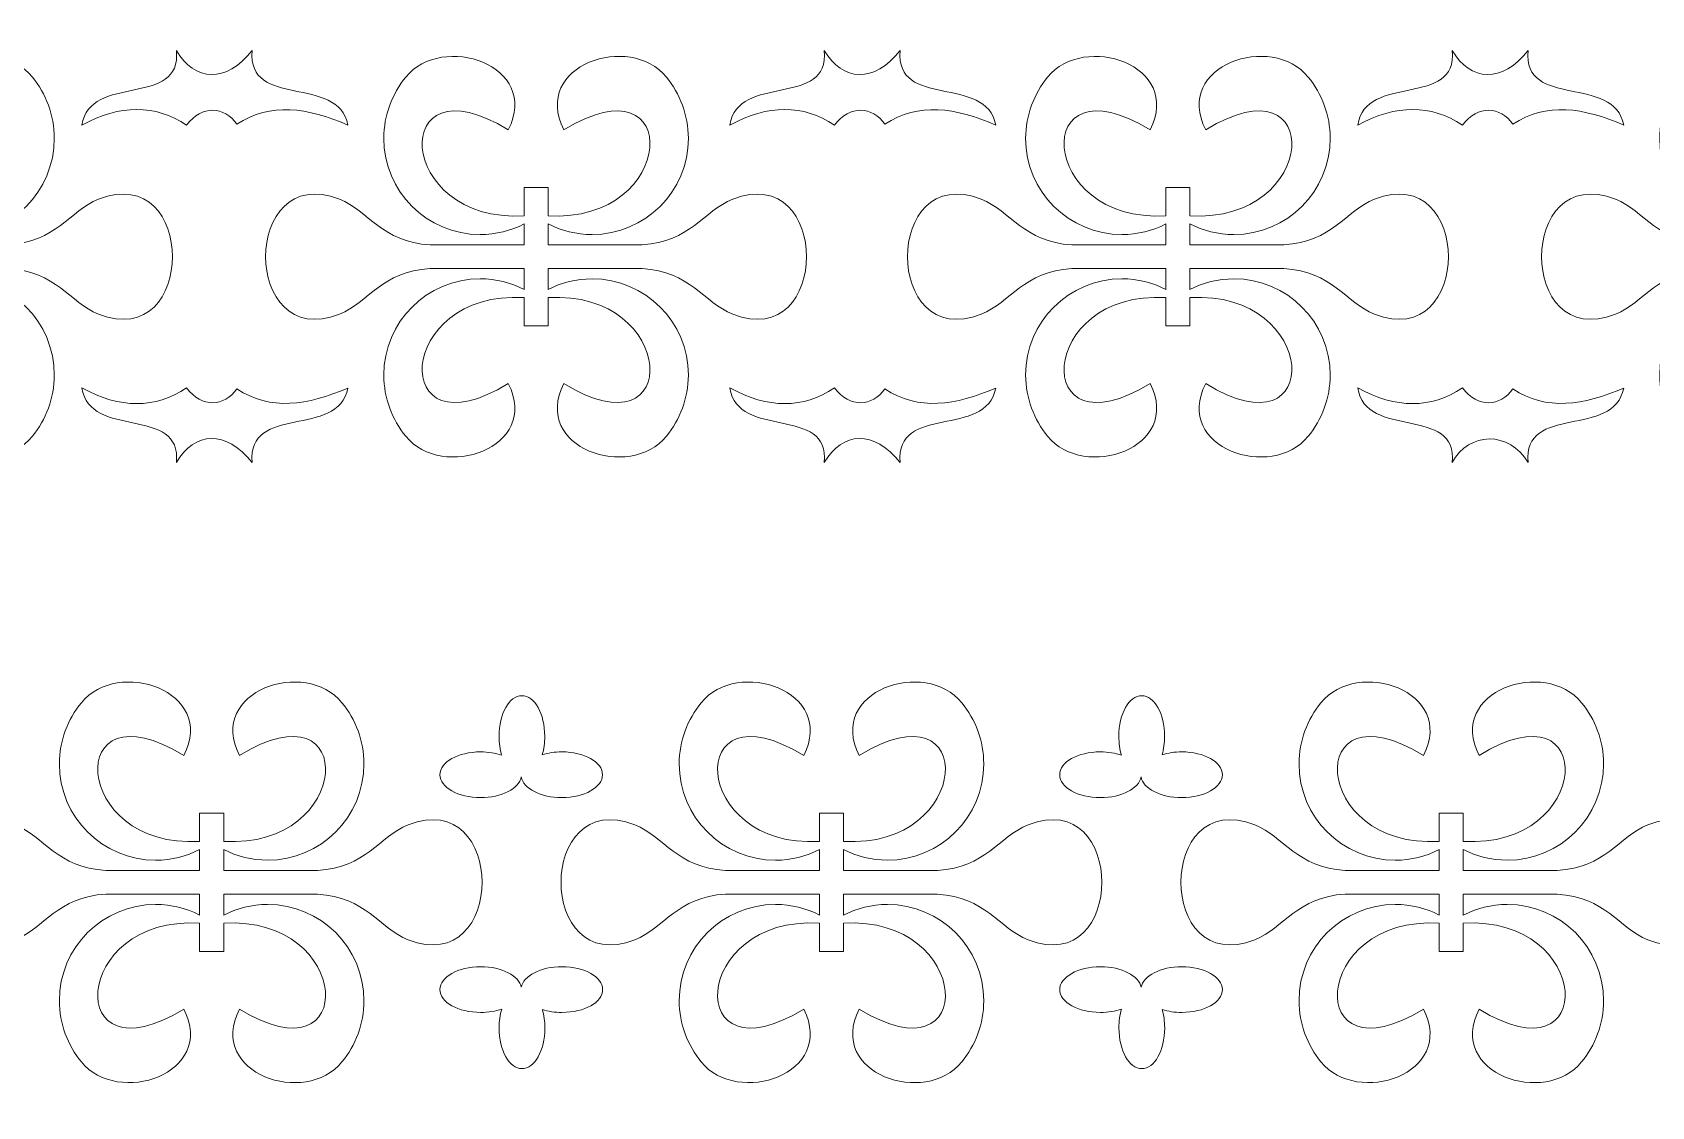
# Model space of a CAD drawing. Header units: centimetres. Extents: x -62 to 194, y -26 to 49.
# Drawn here: x 71.1 to 138.3, y -25.6 to 19 of the extents above; entities that cross this region are included whole.
import ezdxf

# ---------------------------------------------------------------- set-up
doc = ezdxf.new("R2010")
doc.units = ezdxf.units.CM
doc.header["$MEASUREMENT"] = 0
doc.layers.add('layer 1', color=7, linetype='Continuous')

msp = doc.modelspace()

# ---------------------------------------------------------------- linework, layer by layer
at = {"layer": 'layer 1', "color": 230, "lineweight": 9}
for points, knots in [([(57.48031, 12.08852), (58.70154, 11.59321), (59.23797, 10.31038), (61.24671, 10.19172), (61.24671, 10.19172), (61.24671, 10.19172), (65.15007, 10.19172), (65.15007, 10.19172), (65.15007, 10.19172), (65.15007, 10.19172), (65.15008, 11.06073), (65.15008, 11.06073), (65.15008, 11.06073), (64.60232, 10.77888), (63.98111, 10.61978), (63.32284, 10.61978), (63.32284, 10.61978), (61.11407, 10.61978), (59.32284, 12.41101), (59.32284, 14.61979), (59.32284, 14.61979), (59.32284, 15.58612), (59.67203, 16.46738), (60.23637, 17.16401), (60.23637, 17.16401), (61.73961, 19.01967), (65.85983, 17.67419), (64.49631, 14.96666), (64.49631, 14.96666), (59.4804, 18.06625), (59.7667, 11.06434), (65.15007, 11.40001), (65.15007, 11.40001), (65.15007, 11.40001), (65.15007, 12.56875), (65.15007, 12.56875), (65.15007, 12.56875), (65.15007, 12.56875), (66.15007, 12.5696), (66.15007, 12.5696), (66.15007, 12.5696), (66.15007, 12.5696), (66.15007, 11.40087), (66.15007, 11.40087), (66.15007, 11.40087), (71.53344, 11.0652), (71.81974, 18.06711), (66.80383, 14.96752), (66.80383, 14.96752), (65.44031, 17.67505), (69.56053, 19.02053), (71.06377, 17.16487), (71.06377, 17.16487), (71.62811, 16.46824), (71.9773, 15.58698), (71.9773, 14.62065), (71.9773, 14.62065), (71.9773, 12.41187), (70.18607, 10.62064), (67.9773, 10.62064), (67.9773, 10.62064), (67.31903, 10.62064), (66.69782, 10.77974), (66.15006, 11.06159), (66.15006, 11.06159), (66.15006, 11.06159), (66.15007, 10.19258), (66.15007, 10.19258), (66.15007, 10.19258), (66.15007, 10.19258), (70.05343, 10.19258), (70.05343, 10.19258), (70.05343, 10.19258), (72.06217, 10.31124), (72.5986, 11.59407), (73.81983, 12.08938), (73.81983, 12.08938), (77.90945, 13.68488), (77.90945, 5.71578), (73.81983, 7.31128), (73.81983, 7.31128), (72.5986, 7.80659), (72.06217, 9.08942), (70.05343, 9.20808), (70.05343, 9.20808), (70.05343, 9.20808), (66.15007, 9.20808), (66.15007, 9.20808), (66.15007, 9.20808), (66.15007, 9.20808), (66.15006, 8.33907), (66.15006, 8.33907), (66.15006, 8.33907), (66.69782, 8.62092), (67.31903, 8.78002), (67.9773, 8.78002), (67.9773, 8.78002), (70.18607, 8.78002), (71.9773, 6.98879), (71.9773, 4.78001), (71.9773, 4.78001), (71.9773, 3.81368), (71.62811, 2.93242), (71.06377, 2.23579), (71.06377, 2.23579), (69.56053, 0.38013), (65.44031, 1.72561), (66.80383, 4.43314), (66.80383, 4.43314), (71.81974, 1.33355), (71.53344, 8.33546), (66.15007, 7.99979), (66.15007, 7.99979), (66.15007, 7.99979), (66.15007, 6.83106), (66.15007, 6.83106), (66.15007, 6.83106), (66.15007, 6.83106), (65.15007, 6.83191), (65.15007, 6.83191), (65.15007, 6.83191), (65.15007, 6.83191), (65.15007, 8.00065), (65.15007, 8.00065), (65.15007, 8.00065), (59.7667, 8.33632), (59.4804, 1.33441), (64.49631, 4.434), (64.49631, 4.434), (65.85983, 1.72647), (61.73961, 0.38099), (60.23637, 2.23665), (60.23637, 2.23665), (59.67203, 2.93328), (59.32284, 3.81454), (59.32284, 4.78087), (59.32284, 4.78087), (59.32284, 6.98965), (61.11407, 8.78088), (63.32284, 8.78088), (63.32284, 8.78088), (63.98111, 8.78088), (64.60232, 8.62178), (65.15008, 8.33993), (65.15008, 8.33993), (65.15008, 8.33993), (65.15007, 9.20894), (65.15007, 9.20894), (65.15007, 9.20894), (65.15007, 9.20894), (61.24671, 9.20894), (61.24671, 9.20894), (61.24671, 9.20894), (59.23797, 9.09028), (58.70154, 7.80745), (57.48031, 7.31214), (57.48031, 7.31214), (53.39094, 5.71673), (53.39094, 13.68393), (57.48031, 12.08852)], [0, 0, 0, 0, 0.02439024, 0.02439024, 0.02439024, 0.02439024, 0.04878049, 0.04878049, 0.04878049, 0.04878049, 0.07317073, 0.07317073, 0.07317073, 0.07317073, 0.09756098, 0.09756098, 0.09756098, 0.09756098, 0.12195122, 0.12195122, 0.12195122, 0.12195122, 0.14634146, 0.14634146, 0.14634146, 0.14634146, 0.17073171, 0.17073171, 0.17073171, 0.17073171, 0.19512195, 0.19512195, 0.19512195, 0.19512195, 0.2195122, 0.2195122, 0.2195122, 0.2195122, 0.24390244, 0.24390244, 0.24390244, 0.24390244, 0.26829268, 0.26829268, 0.26829268, 0.26829268, 0.29268293, 0.29268293, 0.29268293, 0.29268293, 0.31707317, 0.31707317, 0.31707317, 0.31707317, 0.34146341, 0.34146341, 0.34146341, 0.34146341, 0.36585366, 0.36585366, 0.36585366, 0.36585366, 0.3902439, 0.3902439, 0.3902439, 0.3902439, 0.41463415, 0.41463415, 0.41463415, 0.41463415, 0.43902439, 0.43902439, 0.43902439, 0.43902439, 0.46341463, 0.46341463, 0.46341463, 0.46341463, 0.48780488, 0.48780488, 0.48780488, 0.48780488, 0.51219512, 0.51219512, 0.51219512, 0.51219512, 0.53658537, 0.53658537, 0.53658537, 0.53658537, 0.56097561, 0.56097561, 0.56097561, 0.56097561, 0.58536585, 0.58536585, 0.58536585, 0.58536585, 0.6097561, 0.6097561, 0.6097561, 0.6097561, 0.63414634, 0.63414634, 0.63414634, 0.63414634, 0.65853659, 0.65853659, 0.65853659, 0.65853659, 0.68292683, 0.68292683, 0.68292683, 0.68292683, 0.70731707, 0.70731707, 0.70731707, 0.70731707, 0.73170732, 0.73170732, 0.73170732, 0.73170732, 0.75609756, 0.75609756, 0.75609756, 0.75609756, 0.7804878, 0.7804878, 0.7804878, 0.7804878, 0.80487805, 0.80487805, 0.80487805, 0.80487805, 0.82926829, 0.82926829, 0.82926829, 0.82926829, 0.85365854, 0.85365854, 0.85365854, 0.85365854, 0.87804878, 0.87804878, 0.87804878, 0.87804878, 0.90243902, 0.90243902, 0.90243902, 0.90243902, 0.92682927, 0.92682927, 0.92682927, 0.92682927, 0.95121951, 0.95121951, 0.95121951, 0.95121951, 1, 1, 1, 1]), ([(83.82544, 12.08852), (85.04667, 11.59321), (85.5831, 10.31038), (87.59184, 10.19172), (87.59184, 10.19172), (87.59184, 10.19172), (91.4952, 10.19172), (91.4952, 10.19172), (91.4952, 10.19172), (91.4952, 10.19172), (91.49521, 11.06073), (91.49521, 11.06073), (91.49521, 11.06073), (90.94745, 10.77888), (90.32624, 10.61978), (89.66797, 10.61978), (89.66797, 10.61978), (87.4592, 10.61978), (85.66797, 12.41101), (85.66797, 14.61979), (85.66797, 14.61979), (85.66797, 15.58612), (86.01716, 16.46738), (86.5815, 17.16401), (86.5815, 17.16401), (88.08474, 19.01967), (92.20496, 17.67419), (90.84144, 14.96666), (90.84144, 14.96666), (85.82553, 18.06625), (86.11183, 11.06434), (91.4952, 11.40001), (91.4952, 11.40001), (91.4952, 11.40001), (91.4952, 12.56875), (91.4952, 12.56875), (91.4952, 12.56875), (91.4952, 12.56875), (92.4952, 12.5696), (92.4952, 12.5696), (92.4952, 12.5696), (92.4952, 12.5696), (92.4952, 11.40087), (92.4952, 11.40087), (92.4952, 11.40087), (97.87857, 11.0652), (98.16487, 18.06711), (93.14896, 14.96752), (93.14896, 14.96752), (91.78544, 17.67505), (95.90566, 19.02053), (97.4089, 17.16487), (97.4089, 17.16487), (97.97324, 16.46824), (98.32243, 15.58698), (98.32243, 14.62065), (98.32243, 14.62065), (98.32243, 12.41187), (96.5312, 10.62064), (94.32243, 10.62064), (94.32243, 10.62064), (93.66416, 10.62064), (93.04295, 10.77974), (92.49519, 11.06159), (92.49519, 11.06159), (92.49519, 11.06159), (92.4952, 10.19258), (92.4952, 10.19258), (92.4952, 10.19258), (92.4952, 10.19258), (96.39856, 10.19258), (96.39856, 10.19258), (96.39856, 10.19258), (98.4073, 10.31124), (98.94373, 11.59407), (100.16496, 12.08938), (100.16496, 12.08938), (104.25458, 13.68488), (104.25458, 5.71578), (100.16496, 7.31128), (100.16496, 7.31128), (98.94373, 7.80659), (98.4073, 9.08942), (96.39856, 9.20808), (96.39856, 9.20808), (96.39856, 9.20808), (92.4952, 9.20808), (92.4952, 9.20808), (92.4952, 9.20808), (92.4952, 9.20808), (92.49519, 8.33907), (92.49519, 8.33907), (92.49519, 8.33907), (93.04295, 8.62092), (93.66416, 8.78002), (94.32243, 8.78002), (94.32243, 8.78002), (96.5312, 8.78002), (98.32243, 6.98879), (98.32243, 4.78001), (98.32243, 4.78001), (98.32243, 3.81368), (97.97324, 2.93242), (97.4089, 2.23579), (97.4089, 2.23579), (95.90566, 0.38013), (91.78544, 1.72561), (93.14896, 4.43314), (93.14896, 4.43314), (98.16487, 1.33355), (97.87857, 8.33546), (92.4952, 7.99979), (92.4952, 7.99979), (92.4952, 7.99979), (92.4952, 6.83106), (92.4952, 6.83106), (92.4952, 6.83106), (92.4952, 6.83106), (91.4952, 6.83191), (91.4952, 6.83191), (91.4952, 6.83191), (91.4952, 6.83191), (91.4952, 8.00065), (91.4952, 8.00065), (91.4952, 8.00065), (86.11183, 8.33632), (85.82553, 1.33441), (90.84144, 4.434), (90.84144, 4.434), (92.20496, 1.72647), (88.08474, 0.38099), (86.5815, 2.23665), (86.5815, 2.23665), (86.01716, 2.93328), (85.66797, 3.81454), (85.66797, 4.78087), (85.66797, 4.78087), (85.66797, 6.98965), (87.4592, 8.78088), (89.66797, 8.78088), (89.66797, 8.78088), (90.32624, 8.78088), (90.94745, 8.62178), (91.49521, 8.33993), (91.49521, 8.33993), (91.49521, 8.33993), (91.4952, 9.20894), (91.4952, 9.20894), (91.4952, 9.20894), (91.4952, 9.20894), (87.59184, 9.20894), (87.59184, 9.20894), (87.59184, 9.20894), (85.5831, 9.09028), (85.04667, 7.80745), (83.82544, 7.31214), (83.82544, 7.31214), (79.73607, 5.71673), (79.73607, 13.68393), (83.82544, 12.08852)], [0, 0, 0, 0, 0.02439024, 0.02439024, 0.02439024, 0.02439024, 0.04878049, 0.04878049, 0.04878049, 0.04878049, 0.07317073, 0.07317073, 0.07317073, 0.07317073, 0.09756098, 0.09756098, 0.09756098, 0.09756098, 0.12195122, 0.12195122, 0.12195122, 0.12195122, 0.14634146, 0.14634146, 0.14634146, 0.14634146, 0.17073171, 0.17073171, 0.17073171, 0.17073171, 0.19512195, 0.19512195, 0.19512195, 0.19512195, 0.2195122, 0.2195122, 0.2195122, 0.2195122, 0.24390244, 0.24390244, 0.24390244, 0.24390244, 0.26829268, 0.26829268, 0.26829268, 0.26829268, 0.29268293, 0.29268293, 0.29268293, 0.29268293, 0.31707317, 0.31707317, 0.31707317, 0.31707317, 0.34146341, 0.34146341, 0.34146341, 0.34146341, 0.36585366, 0.36585366, 0.36585366, 0.36585366, 0.3902439, 0.3902439, 0.3902439, 0.3902439, 0.41463415, 0.41463415, 0.41463415, 0.41463415, 0.43902439, 0.43902439, 0.43902439, 0.43902439, 0.46341463, 0.46341463, 0.46341463, 0.46341463, 0.48780488, 0.48780488, 0.48780488, 0.48780488, 0.51219512, 0.51219512, 0.51219512, 0.51219512, 0.53658537, 0.53658537, 0.53658537, 0.53658537, 0.56097561, 0.56097561, 0.56097561, 0.56097561, 0.58536585, 0.58536585, 0.58536585, 0.58536585, 0.6097561, 0.6097561, 0.6097561, 0.6097561, 0.63414634, 0.63414634, 0.63414634, 0.63414634, 0.65853659, 0.65853659, 0.65853659, 0.65853659, 0.68292683, 0.68292683, 0.68292683, 0.68292683, 0.70731707, 0.70731707, 0.70731707, 0.70731707, 0.73170732, 0.73170732, 0.73170732, 0.73170732, 0.75609756, 0.75609756, 0.75609756, 0.75609756, 0.7804878, 0.7804878, 0.7804878, 0.7804878, 0.80487805, 0.80487805, 0.80487805, 0.80487805, 0.82926829, 0.82926829, 0.82926829, 0.82926829, 0.85365854, 0.85365854, 0.85365854, 0.85365854, 0.87804878, 0.87804878, 0.87804878, 0.87804878, 0.90243902, 0.90243902, 0.90243902, 0.90243902, 0.92682927, 0.92682927, 0.92682927, 0.92682927, 0.95121951, 0.95121951, 0.95121951, 0.95121951, 1, 1, 1, 1]), ([(110.49544, 12.08852), (111.71667, 11.59321), (112.2531, 10.31038), (114.26184, 10.19172), (114.26184, 10.19172), (114.26184, 10.19172), (118.1652, 10.19172), (118.1652, 10.19172), (118.1652, 10.19172), (118.1652, 10.19172), (118.16521, 11.06073), (118.16521, 11.06073), (118.16521, 11.06073), (117.61745, 10.77888), (116.99624, 10.61978), (116.33797, 10.61978), (116.33797, 10.61978), (114.1292, 10.61978), (112.33797, 12.41101), (112.33797, 14.61979), (112.33797, 14.61979), (112.33797, 15.58612), (112.68716, 16.46738), (113.2515, 17.16401), (113.2515, 17.16401), (114.75474, 19.01967), (118.87496, 17.67419), (117.51144, 14.96666), (117.51144, 14.96666), (112.49553, 18.06625), (112.78183, 11.06434), (118.1652, 11.40001), (118.1652, 11.40001), (118.1652, 11.40001), (118.1652, 12.56875), (118.1652, 12.56875), (118.1652, 12.56875), (118.1652, 12.56875), (119.1652, 12.5696), (119.1652, 12.5696), (119.1652, 12.5696), (119.1652, 12.5696), (119.1652, 11.40087), (119.1652, 11.40087), (119.1652, 11.40087), (124.54857, 11.0652), (124.83487, 18.06711), (119.81896, 14.96752), (119.81896, 14.96752), (118.45544, 17.67505), (122.57566, 19.02053), (124.0789, 17.16487), (124.0789, 17.16487), (124.64324, 16.46824), (124.99243, 15.58698), (124.99243, 14.62065), (124.99243, 14.62065), (124.99243, 12.41187), (123.2012, 10.62064), (120.99243, 10.62064), (120.99243, 10.62064), (120.33416, 10.62064), (119.71295, 10.77974), (119.16519, 11.06159), (119.16519, 11.06159), (119.16519, 11.06159), (119.1652, 10.19258), (119.1652, 10.19258), (119.1652, 10.19258), (119.1652, 10.19258), (123.06856, 10.19258), (123.06856, 10.19258), (123.06856, 10.19258), (125.0773, 10.31124), (125.61373, 11.59407), (126.83496, 12.08938), (126.83496, 12.08938), (130.92458, 13.68488), (130.92458, 5.71578), (126.83496, 7.31128), (126.83496, 7.31128), (125.61373, 7.80659), (125.0773, 9.08942), (123.06856, 9.20808), (123.06856, 9.20808), (123.06856, 9.20808), (119.1652, 9.20808), (119.1652, 9.20808), (119.1652, 9.20808), (119.1652, 9.20808), (119.16519, 8.33907), (119.16519, 8.33907), (119.16519, 8.33907), (119.71295, 8.62092), (120.33416, 8.78002), (120.99243, 8.78002), (120.99243, 8.78002), (123.2012, 8.78002), (124.99243, 6.98879), (124.99243, 4.78001), (124.99243, 4.78001), (124.99243, 3.81368), (124.64324, 2.93242), (124.0789, 2.23579), (124.0789, 2.23579), (122.57566, 0.38013), (118.45544, 1.72561), (119.81896, 4.43314), (119.81896, 4.43314), (124.83487, 1.33355), (124.54857, 8.33546), (119.1652, 7.99979), (119.1652, 7.99979), (119.1652, 7.99979), (119.1652, 6.83106), (119.1652, 6.83106), (119.1652, 6.83106), (119.1652, 6.83106), (118.1652, 6.83191), (118.1652, 6.83191), (118.1652, 6.83191), (118.1652, 6.83191), (118.1652, 8.00065), (118.1652, 8.00065), (118.1652, 8.00065), (112.78183, 8.33632), (112.49553, 1.33441), (117.51144, 4.434), (117.51144, 4.434), (118.87496, 1.72647), (114.75474, 0.38099), (113.2515, 2.23665), (113.2515, 2.23665), (112.68716, 2.93328), (112.33797, 3.81454), (112.33797, 4.78087), (112.33797, 4.78087), (112.33797, 6.98965), (114.1292, 8.78088), (116.33797, 8.78088), (116.33797, 8.78088), (116.99624, 8.78088), (117.61745, 8.62178), (118.16521, 8.33993), (118.16521, 8.33993), (118.16521, 8.33993), (118.1652, 9.20894), (118.1652, 9.20894), (118.1652, 9.20894), (118.1652, 9.20894), (114.26184, 9.20894), (114.26184, 9.20894), (114.26184, 9.20894), (112.2531, 9.09028), (111.71667, 7.80745), (110.49544, 7.31214), (110.49544, 7.31214), (106.40607, 5.71673), (106.40607, 13.68393), (110.49544, 12.08852)], [0, 0, 0, 0, 0.02439024, 0.02439024, 0.02439024, 0.02439024, 0.04878049, 0.04878049, 0.04878049, 0.04878049, 0.07317073, 0.07317073, 0.07317073, 0.07317073, 0.09756098, 0.09756098, 0.09756098, 0.09756098, 0.12195122, 0.12195122, 0.12195122, 0.12195122, 0.14634146, 0.14634146, 0.14634146, 0.14634146, 0.17073171, 0.17073171, 0.17073171, 0.17073171, 0.19512195, 0.19512195, 0.19512195, 0.19512195, 0.2195122, 0.2195122, 0.2195122, 0.2195122, 0.24390244, 0.24390244, 0.24390244, 0.24390244, 0.26829268, 0.26829268, 0.26829268, 0.26829268, 0.29268293, 0.29268293, 0.29268293, 0.29268293, 0.31707317, 0.31707317, 0.31707317, 0.31707317, 0.34146341, 0.34146341, 0.34146341, 0.34146341, 0.36585366, 0.36585366, 0.36585366, 0.36585366, 0.3902439, 0.3902439, 0.3902439, 0.3902439, 0.41463415, 0.41463415, 0.41463415, 0.41463415, 0.43902439, 0.43902439, 0.43902439, 0.43902439, 0.46341463, 0.46341463, 0.46341463, 0.46341463, 0.48780488, 0.48780488, 0.48780488, 0.48780488, 0.51219512, 0.51219512, 0.51219512, 0.51219512, 0.53658537, 0.53658537, 0.53658537, 0.53658537, 0.56097561, 0.56097561, 0.56097561, 0.56097561, 0.58536585, 0.58536585, 0.58536585, 0.58536585, 0.6097561, 0.6097561, 0.6097561, 0.6097561, 0.63414634, 0.63414634, 0.63414634, 0.63414634, 0.65853659, 0.65853659, 0.65853659, 0.65853659, 0.68292683, 0.68292683, 0.68292683, 0.68292683, 0.70731707, 0.70731707, 0.70731707, 0.70731707, 0.73170732, 0.73170732, 0.73170732, 0.73170732, 0.75609756, 0.75609756, 0.75609756, 0.75609756, 0.7804878, 0.7804878, 0.7804878, 0.7804878, 0.80487805, 0.80487805, 0.80487805, 0.80487805, 0.82926829, 0.82926829, 0.82926829, 0.82926829, 0.85365854, 0.85365854, 0.85365854, 0.85365854, 0.87804878, 0.87804878, 0.87804878, 0.87804878, 0.90243902, 0.90243902, 0.90243902, 0.90243902, 0.92682927, 0.92682927, 0.92682927, 0.92682927, 0.95121951, 0.95121951, 0.95121951, 0.95121951, 1, 1, 1, 1]), ([(136.84057, 12.08852), (138.0618, 11.59321), (138.59823, 10.31038), (140.60697, 10.19172), (140.60697, 10.19172), (140.60697, 10.19172), (144.51033, 10.19172), (144.51033, 10.19172), (144.51033, 10.19172), (144.51033, 10.19172), (144.51034, 11.06073), (144.51034, 11.06073), (144.51034, 11.06073), (143.96258, 10.77888), (143.34137, 10.61978), (142.6831, 10.61978), (142.6831, 10.61978), (140.47433, 10.61978), (138.6831, 12.41101), (138.6831, 14.61979), (138.6831, 14.61979), (138.6831, 15.58612), (139.03229, 16.46738), (139.59663, 17.16401), (139.59663, 17.16401), (141.09987, 19.01967), (145.22009, 17.67419), (143.85657, 14.96666), (143.85657, 14.96666), (138.84066, 18.06625), (139.12696, 11.06434), (144.51033, 11.40001), (144.51033, 11.40001), (144.51033, 11.40001), (144.51033, 12.56875), (144.51033, 12.56875), (144.51033, 12.56875), (144.51033, 12.56875), (145.51033, 12.5696), (145.51033, 12.5696), (145.51033, 12.5696), (145.51033, 12.5696), (145.51033, 11.40087), (145.51033, 11.40087), (145.51033, 11.40087), (150.8937, 11.0652), (151.18, 18.06711), (146.16409, 14.96752), (146.16409, 14.96752), (144.80057, 17.67505), (148.92079, 19.02053), (150.42403, 17.16487), (150.42403, 17.16487), (150.98837, 16.46824), (151.33756, 15.58698), (151.33756, 14.62065), (151.33756, 14.62065), (151.33756, 12.41187), (149.54633, 10.62064), (147.33756, 10.62064), (147.33756, 10.62064), (146.67929, 10.62064), (146.05808, 10.77974), (145.51032, 11.06159), (145.51032, 11.06159), (145.51032, 11.06159), (145.51033, 10.19258), (145.51033, 10.19258), (145.51033, 10.19258), (145.51033, 10.19258), (149.41369, 10.19258), (149.41369, 10.19258), (149.41369, 10.19258), (151.42243, 10.31124), (151.95886, 11.59407), (153.18009, 12.08938), (153.18009, 12.08938), (157.26971, 13.68488), (157.26971, 5.71578), (153.18009, 7.31128), (153.18009, 7.31128), (151.95886, 7.80659), (151.42243, 9.08942), (149.41369, 9.20808), (149.41369, 9.20808), (149.41369, 9.20808), (145.51033, 9.20808), (145.51033, 9.20808), (145.51033, 9.20808), (145.51033, 9.20808), (145.51032, 8.33907), (145.51032, 8.33907), (145.51032, 8.33907), (146.05808, 8.62092), (146.67929, 8.78002), (147.33756, 8.78002), (147.33756, 8.78002), (149.54633, 8.78002), (151.33756, 6.98879), (151.33756, 4.78001), (151.33756, 4.78001), (151.33756, 3.81368), (150.98837, 2.93242), (150.42403, 2.23579), (150.42403, 2.23579), (148.92079, 0.38013), (144.80057, 1.72561), (146.16409, 4.43314), (146.16409, 4.43314), (151.18, 1.33355), (150.8937, 8.33546), (145.51033, 7.99979), (145.51033, 7.99979), (145.51033, 7.99979), (145.51033, 6.83106), (145.51033, 6.83106), (145.51033, 6.83106), (145.51033, 6.83106), (144.51033, 6.83191), (144.51033, 6.83191), (144.51033, 6.83191), (144.51033, 6.83191), (144.51033, 8.00065), (144.51033, 8.00065), (144.51033, 8.00065), (139.12696, 8.33632), (138.84066, 1.33441), (143.85657, 4.434), (143.85657, 4.434), (145.22009, 1.72647), (141.09987, 0.38099), (139.59663, 2.23665), (139.59663, 2.23665), (139.03229, 2.93328), (138.6831, 3.81454), (138.6831, 4.78087), (138.6831, 4.78087), (138.6831, 6.98965), (140.47433, 8.78088), (142.6831, 8.78088), (142.6831, 8.78088), (143.34137, 8.78088), (143.96258, 8.62178), (144.51034, 8.33993), (144.51034, 8.33993), (144.51034, 8.33993), (144.51033, 9.20894), (144.51033, 9.20894), (144.51033, 9.20894), (144.51033, 9.20894), (140.60697, 9.20894), (140.60697, 9.20894), (140.60697, 9.20894), (138.59823, 9.09028), (138.0618, 7.80745), (136.84057, 7.31214), (136.84057, 7.31214), (132.7512, 5.71673), (132.7512, 13.68393), (136.84057, 12.08852)], [0, 0, 0, 0, 0.02439024, 0.02439024, 0.02439024, 0.02439024, 0.04878049, 0.04878049, 0.04878049, 0.04878049, 0.07317073, 0.07317073, 0.07317073, 0.07317073, 0.09756098, 0.09756098, 0.09756098, 0.09756098, 0.12195122, 0.12195122, 0.12195122, 0.12195122, 0.14634146, 0.14634146, 0.14634146, 0.14634146, 0.17073171, 0.17073171, 0.17073171, 0.17073171, 0.19512195, 0.19512195, 0.19512195, 0.19512195, 0.2195122, 0.2195122, 0.2195122, 0.2195122, 0.24390244, 0.24390244, 0.24390244, 0.24390244, 0.26829268, 0.26829268, 0.26829268, 0.26829268, 0.29268293, 0.29268293, 0.29268293, 0.29268293, 0.31707317, 0.31707317, 0.31707317, 0.31707317, 0.34146341, 0.34146341, 0.34146341, 0.34146341, 0.36585366, 0.36585366, 0.36585366, 0.36585366, 0.3902439, 0.3902439, 0.3902439, 0.3902439, 0.41463415, 0.41463415, 0.41463415, 0.41463415, 0.43902439, 0.43902439, 0.43902439, 0.43902439, 0.46341463, 0.46341463, 0.46341463, 0.46341463, 0.48780488, 0.48780488, 0.48780488, 0.48780488, 0.51219512, 0.51219512, 0.51219512, 0.51219512, 0.53658537, 0.53658537, 0.53658537, 0.53658537, 0.56097561, 0.56097561, 0.56097561, 0.56097561, 0.58536585, 0.58536585, 0.58536585, 0.58536585, 0.6097561, 0.6097561, 0.6097561, 0.6097561, 0.63414634, 0.63414634, 0.63414634, 0.63414634, 0.65853659, 0.65853659, 0.65853659, 0.65853659, 0.68292683, 0.68292683, 0.68292683, 0.68292683, 0.70731707, 0.70731707, 0.70731707, 0.70731707, 0.73170732, 0.73170732, 0.73170732, 0.73170732, 0.75609756, 0.75609756, 0.75609756, 0.75609756, 0.7804878, 0.7804878, 0.7804878, 0.7804878, 0.80487805, 0.80487805, 0.80487805, 0.80487805, 0.82926829, 0.82926829, 0.82926829, 0.82926829, 0.85365854, 0.85365854, 0.85365854, 0.85365854, 0.87804878, 0.87804878, 0.87804878, 0.87804878, 0.90243902, 0.90243902, 0.90243902, 0.90243902, 0.92682927, 0.92682927, 0.92682927, 0.92682927, 0.95121951, 0.95121951, 0.95121951, 0.95121951, 1, 1, 1, 1]), ([(73.12608, 15.16815), (74.71286, 16.03556), (76.16269, 16.03556), (77.47558, 15.16815), (77.47558, 15.16815), (78.10916, 16.02314), (79.05091, 15.94267), (79.56467, 15.20539), (79.56467, 15.20539), (80.95826, 16.13094), (82.506, 15.88905), (84.17361, 15.1707), (84.17361, 15.1707), (83.77293, 17.29966), (79.98249, 15.79919), (80.19814, 18.27056), (80.19814, 18.27056), (79.12507, 16.90096), (77.80091, 16.96945), (77.04743, 18.27059), (77.04743, 18.27059), (77.3004, 15.87274), (73.44023, 17.33221), (73.12608, 15.16815)], [0, 0, 0, 0, 0.14285714, 0.14285714, 0.14285714, 0.14285714, 0.28571429, 0.28571429, 0.28571429, 0.28571429, 0.42857143, 0.42857143, 0.42857143, 0.42857143, 0.57142857, 0.57142857, 0.57142857, 0.57142857, 0.71428571, 0.71428571, 0.71428571, 0.71428571, 1, 1, 1, 1]), ([(100.05008, 15.16815), (101.63686, 16.03556), (103.08669, 16.03556), (104.39958, 15.16815), (104.39958, 15.16815), (105.03316, 16.02314), (105.97491, 15.94267), (106.48867, 15.20539), (106.48867, 15.20539), (107.88226, 16.13094), (109.43, 15.88905), (111.09761, 15.1707), (111.09761, 15.1707), (110.69693, 17.29966), (106.90649, 15.79919), (107.12214, 18.27056), (107.12214, 18.27056), (106.04907, 16.90096), (104.72491, 16.96945), (103.97143, 18.27059), (103.97143, 18.27059), (104.2244, 15.87274), (100.36423, 17.33221), (100.05008, 15.16815)], [0, 0, 0, 0, 0.14285714, 0.14285714, 0.14285714, 0.14285714, 0.28571429, 0.28571429, 0.28571429, 0.28571429, 0.42857143, 0.42857143, 0.42857143, 0.42857143, 0.57142857, 0.57142857, 0.57142857, 0.57142857, 0.71428571, 0.71428571, 0.71428571, 0.71428571, 1, 1, 1, 1]), ([(126.14121, 15.16815), (127.72799, 16.03556), (129.17782, 16.03556), (130.49071, 15.16815), (130.49071, 15.16815), (131.12429, 16.02314), (132.06604, 15.94267), (132.5798, 15.20539), (132.5798, 15.20539), (133.97339, 16.13094), (135.52113, 15.88905), (137.18874, 15.1707), (137.18874, 15.1707), (136.78806, 17.29966), (132.99762, 15.79919), (133.21327, 18.27056), (133.21327, 18.27056), (132.1402, 16.90096), (130.81604, 16.96945), (130.06256, 18.27059), (130.06256, 18.27059), (130.31553, 15.87274), (126.45536, 17.33221), (126.14121, 15.16815)], [0, 0, 0, 0, 0.14285714, 0.14285714, 0.14285714, 0.14285714, 0.28571429, 0.28571429, 0.28571429, 0.28571429, 0.42857143, 0.42857143, 0.42857143, 0.42857143, 0.57142857, 0.57142857, 0.57142857, 0.57142857, 0.71428571, 0.71428571, 0.71428571, 0.71428571, 1, 1, 1, 1]), ([(73.12608, 4.24615), (74.71286, 3.37874), (76.16269, 3.37874), (77.47558, 4.24615), (77.47558, 4.24615), (78.10916, 3.39116), (79.05091, 3.47163), (79.56467, 4.20891), (79.56467, 4.20891), (80.95826, 3.28336), (82.506, 3.52525), (84.17361, 4.2436), (84.17361, 4.2436), (83.77293, 2.11464), (79.98249, 3.61511), (80.19814, 1.14374), (80.19814, 1.14374), (79.12507, 2.51334), (77.80091, 2.44485), (77.04743, 1.14371), (77.04743, 1.14371), (77.3004, 3.54156), (73.44023, 2.08209), (73.12608, 4.24615)], [0, 0, 0, 0, 0.14285714, 0.14285714, 0.14285714, 0.14285714, 0.28571429, 0.28571429, 0.28571429, 0.28571429, 0.42857143, 0.42857143, 0.42857143, 0.42857143, 0.57142857, 0.57142857, 0.57142857, 0.57142857, 0.71428571, 0.71428571, 0.71428571, 0.71428571, 1, 1, 1, 1]), ([(100.05008, 4.24615), (101.63686, 3.37874), (103.08669, 3.37874), (104.39958, 4.24615), (104.39958, 4.24615), (105.03316, 3.39116), (105.97491, 3.47163), (106.48867, 4.20891), (106.48867, 4.20891), (107.88226, 3.28336), (109.43, 3.52525), (111.09761, 4.2436), (111.09761, 4.2436), (110.69693, 2.11464), (106.90649, 3.61511), (107.12214, 1.14374), (107.12214, 1.14374), (106.04907, 2.51334), (104.72491, 2.44485), (103.97143, 1.14371), (103.97143, 1.14371), (104.2244, 3.54156), (100.36423, 2.08209), (100.05008, 4.24615)], [0, 0, 0, 0, 0.14285714, 0.14285714, 0.14285714, 0.14285714, 0.28571429, 0.28571429, 0.28571429, 0.28571429, 0.42857143, 0.42857143, 0.42857143, 0.42857143, 0.57142857, 0.57142857, 0.57142857, 0.57142857, 0.71428571, 0.71428571, 0.71428571, 0.71428571, 1, 1, 1, 1]), ([(126.14121, 4.24615), (127.72799, 3.37874), (129.17782, 3.37874), (130.49071, 4.24615), (130.49071, 4.24615), (131.12429, 3.39116), (132.06604, 3.47163), (132.5798, 4.20891), (132.5798, 4.20891), (133.97339, 3.28336), (135.52113, 3.52525), (137.18874, 4.2436), (137.18874, 4.2436), (136.78806, 2.11464), (132.99762, 3.61511), (133.21327, 1.14374), (133.21327, 1.14374), (132.44836, 2.46198), (130.74756, 2.44485), (130.06256, 1.14371), (130.06256, 1.14371), (130.31553, 3.54156), (126.45536, 2.08209), (126.14121, 4.24615)], [0, 0, 0, 0, 0.14285714, 0.14285714, 0.14285714, 0.14285714, 0.28571429, 0.28571429, 0.28571429, 0.28571429, 0.42857143, 0.42857143, 0.42857143, 0.42857143, 0.57142857, 0.57142857, 0.57142857, 0.57142857, 0.71428571, 0.71428571, 0.71428571, 0.71428571, 1, 1, 1, 1]), ([(70.34488, -13.90771), (71.56611, -14.40302), (72.10254, -15.68585), (74.11128, -15.80451), (74.11128, -15.80451), (74.11128, -15.80451), (78.01464, -15.80451), (78.01464, -15.80451), (78.01464, -15.80451), (78.01464, -15.80451), (78.01465, -14.9355), (78.01465, -14.9355), (78.01465, -14.9355), (77.46689, -15.21735), (76.84568, -15.37645), (76.18741, -15.37645), (76.18741, -15.37645), (73.97864, -15.37645), (72.18741, -13.58522), (72.18741, -11.37644), (72.18741, -11.37644), (72.18741, -10.41011), (72.5366, -9.52885), (73.10094, -8.83222), (73.10094, -8.83222), (74.60418, -6.97656), (78.7244, -8.32204), (77.36088, -11.02957), (77.36088, -11.02957), (72.34497, -7.92998), (72.63127, -14.93189), (78.01464, -14.59622), (78.01464, -14.59622), (78.01464, -14.59622), (78.01464, -13.42748), (78.01464, -13.42748), (78.01464, -13.42748), (78.01464, -13.42748), (79.01464, -13.42663), (79.01464, -13.42663), (79.01464, -13.42663), (79.01464, -13.42663), (79.01464, -14.59536), (79.01464, -14.59536), (79.01464, -14.59536), (84.39801, -14.93103), (84.68431, -7.92912), (79.6684, -11.02871), (79.6684, -11.02871), (78.30488, -8.32118), (82.4251, -6.9757), (83.92834, -8.83136), (83.92834, -8.83136), (84.49268, -9.52799), (84.84187, -10.40925), (84.84187, -11.37558), (84.84187, -11.37558), (84.84187, -13.58436), (83.05064, -15.37559), (80.84187, -15.37559), (80.84187, -15.37559), (80.1836, -15.37559), (79.56239, -15.21649), (79.01463, -14.93464), (79.01463, -14.93464), (79.01463, -14.93464), (79.01464, -15.80365), (79.01464, -15.80365), (79.01464, -15.80365), (79.01464, -15.80365), (82.918, -15.80365), (82.918, -15.80365), (82.918, -15.80365), (84.92674, -15.68499), (85.46317, -14.40216), (86.6844, -13.90685), (86.6844, -13.90685), (90.77402, -12.31135), (90.77402, -20.28045), (86.6844, -18.68495), (86.6844, -18.68495), (85.46317, -18.18964), (84.92674, -16.90681), (82.918, -16.78815), (82.918, -16.78815), (82.918, -16.78815), (79.01464, -16.78815), (79.01464, -16.78815), (79.01464, -16.78815), (79.01464, -16.78815), (79.01463, -17.65716), (79.01463, -17.65716), (79.01463, -17.65716), (79.56239, -17.37531), (80.1836, -17.21621), (80.84187, -17.21621), (80.84187, -17.21621), (83.05064, -17.21621), (84.84187, -19.00744), (84.84187, -21.21622), (84.84187, -21.21622), (84.84187, -22.18255), (84.49268, -23.06381), (83.92834, -23.76044), (83.92834, -23.76044), (82.4251, -25.6161), (78.30488, -24.27062), (79.6684, -21.56309), (79.6684, -21.56309), (84.68431, -24.66268), (84.39801, -17.66077), (79.01464, -17.99644), (79.01464, -17.99644), (79.01464, -17.99644), (79.01464, -19.16517), (79.01464, -19.16517), (79.01464, -19.16517), (79.01464, -19.16517), (78.01464, -19.16432), (78.01464, -19.16432), (78.01464, -19.16432), (78.01464, -19.16432), (78.01464, -17.99558), (78.01464, -17.99558), (78.01464, -17.99558), (72.63127, -17.65991), (72.34497, -24.66182), (77.36088, -21.56223), (77.36088, -21.56223), (78.7244, -24.26976), (74.60418, -25.61524), (73.10094, -23.75958), (73.10094, -23.75958), (72.5366, -23.06295), (72.18741, -22.18169), (72.18741, -21.21536), (72.18741, -21.21536), (72.18741, -19.00658), (73.97864, -17.21535), (76.18741, -17.21535), (76.18741, -17.21535), (76.84568, -17.21535), (77.46689, -17.37445), (78.01465, -17.6563), (78.01465, -17.6563), (78.01465, -17.6563), (78.01464, -16.78729), (78.01464, -16.78729), (78.01464, -16.78729), (78.01464, -16.78729), (74.11128, -16.78729), (74.11128, -16.78729), (74.11128, -16.78729), (72.10254, -16.90595), (71.56611, -18.18878), (70.34488, -18.68409), (70.34488, -18.68409), (66.25551, -20.2795), (66.25551, -12.3123), (70.34488, -13.90771)], [0, 0, 0, 0, 0.02439024, 0.02439024, 0.02439024, 0.02439024, 0.04878049, 0.04878049, 0.04878049, 0.04878049, 0.07317073, 0.07317073, 0.07317073, 0.07317073, 0.09756098, 0.09756098, 0.09756098, 0.09756098, 0.12195122, 0.12195122, 0.12195122, 0.12195122, 0.14634146, 0.14634146, 0.14634146, 0.14634146, 0.17073171, 0.17073171, 0.17073171, 0.17073171, 0.19512195, 0.19512195, 0.19512195, 0.19512195, 0.2195122, 0.2195122, 0.2195122, 0.2195122, 0.24390244, 0.24390244, 0.24390244, 0.24390244, 0.26829268, 0.26829268, 0.26829268, 0.26829268, 0.29268293, 0.29268293, 0.29268293, 0.29268293, 0.31707317, 0.31707317, 0.31707317, 0.31707317, 0.34146341, 0.34146341, 0.34146341, 0.34146341, 0.36585366, 0.36585366, 0.36585366, 0.36585366, 0.3902439, 0.3902439, 0.3902439, 0.3902439, 0.41463415, 0.41463415, 0.41463415, 0.41463415, 0.43902439, 0.43902439, 0.43902439, 0.43902439, 0.46341463, 0.46341463, 0.46341463, 0.46341463, 0.48780488, 0.48780488, 0.48780488, 0.48780488, 0.51219512, 0.51219512, 0.51219512, 0.51219512, 0.53658537, 0.53658537, 0.53658537, 0.53658537, 0.56097561, 0.56097561, 0.56097561, 0.56097561, 0.58536585, 0.58536585, 0.58536585, 0.58536585, 0.6097561, 0.6097561, 0.6097561, 0.6097561, 0.63414634, 0.63414634, 0.63414634, 0.63414634, 0.65853659, 0.65853659, 0.65853659, 0.65853659, 0.68292683, 0.68292683, 0.68292683, 0.68292683, 0.70731707, 0.70731707, 0.70731707, 0.70731707, 0.73170732, 0.73170732, 0.73170732, 0.73170732, 0.75609756, 0.75609756, 0.75609756, 0.75609756, 0.7804878, 0.7804878, 0.7804878, 0.7804878, 0.80487805, 0.80487805, 0.80487805, 0.80487805, 0.82926829, 0.82926829, 0.82926829, 0.82926829, 0.85365854, 0.85365854, 0.85365854, 0.85365854, 0.87804878, 0.87804878, 0.87804878, 0.87804878, 0.90243902, 0.90243902, 0.90243902, 0.90243902, 0.92682927, 0.92682927, 0.92682927, 0.92682927, 0.95121951, 0.95121951, 0.95121951, 0.95121951, 1, 1, 1, 1]), ([(96.09944, -13.90771), (97.32067, -14.40302), (97.8571, -15.68585), (99.86584, -15.80451), (99.86584, -15.80451), (99.86584, -15.80451), (103.7692, -15.80451), (103.7692, -15.80451), (103.7692, -15.80451), (103.7692, -15.80451), (103.76921, -14.9355), (103.76921, -14.9355), (103.76921, -14.9355), (103.22145, -15.21735), (102.60024, -15.37645), (101.94197, -15.37645), (101.94197, -15.37645), (99.7332, -15.37645), (97.94197, -13.58522), (97.94197, -11.37644), (97.94197, -11.37644), (97.94197, -10.41011), (98.29116, -9.52885), (98.8555, -8.83222), (98.8555, -8.83222), (100.35874, -6.97656), (104.47896, -8.32204), (103.11544, -11.02957), (103.11544, -11.02957), (98.09953, -7.92998), (98.38583, -14.93189), (103.7692, -14.59622), (103.7692, -14.59622), (103.7692, -14.59622), (103.7692, -13.42748), (103.7692, -13.42748), (103.7692, -13.42748), (103.7692, -13.42748), (104.7692, -13.42663), (104.7692, -13.42663), (104.7692, -13.42663), (104.7692, -13.42663), (104.7692, -14.59536), (104.7692, -14.59536), (104.7692, -14.59536), (110.15257, -14.93103), (110.43887, -7.92912), (105.42296, -11.02871), (105.42296, -11.02871), (104.05944, -8.32118), (108.17966, -6.9757), (109.6829, -8.83136), (109.6829, -8.83136), (110.24724, -9.52799), (110.59643, -10.40925), (110.59643, -11.37558), (110.59643, -11.37558), (110.59643, -13.58436), (108.8052, -15.37559), (106.59643, -15.37559), (106.59643, -15.37559), (105.93816, -15.37559), (105.31695, -15.21649), (104.76919, -14.93464), (104.76919, -14.93464), (104.76919, -14.93464), (104.7692, -15.80365), (104.7692, -15.80365), (104.7692, -15.80365), (104.7692, -15.80365), (108.67256, -15.80365), (108.67256, -15.80365), (108.67256, -15.80365), (110.6813, -15.68499), (111.21773, -14.40216), (112.43896, -13.90685), (112.43896, -13.90685), (116.52858, -12.31135), (116.52858, -20.28045), (112.43896, -18.68495), (112.43896, -18.68495), (111.21773, -18.18964), (110.6813, -16.90681), (108.67256, -16.78815), (108.67256, -16.78815), (108.67256, -16.78815), (104.7692, -16.78815), (104.7692, -16.78815), (104.7692, -16.78815), (104.7692, -16.78815), (104.76919, -17.65716), (104.76919, -17.65716), (104.76919, -17.65716), (105.31695, -17.37531), (105.93816, -17.21621), (106.59643, -17.21621), (106.59643, -17.21621), (108.8052, -17.21621), (110.59643, -19.00744), (110.59643, -21.21622), (110.59643, -21.21622), (110.59643, -22.18255), (110.24724, -23.06381), (109.6829, -23.76044), (109.6829, -23.76044), (108.17966, -25.6161), (104.05944, -24.27062), (105.42296, -21.56309), (105.42296, -21.56309), (110.43887, -24.66268), (110.15257, -17.66077), (104.7692, -17.99644), (104.7692, -17.99644), (104.7692, -17.99644), (104.7692, -19.16517), (104.7692, -19.16517), (104.7692, -19.16517), (104.7692, -19.16517), (103.7692, -19.16432), (103.7692, -19.16432), (103.7692, -19.16432), (103.7692, -19.16432), (103.7692, -17.99558), (103.7692, -17.99558), (103.7692, -17.99558), (98.38583, -17.65991), (98.09953, -24.66182), (103.11544, -21.56223), (103.11544, -21.56223), (104.47896, -24.26976), (100.35874, -25.61524), (98.8555, -23.75958), (98.8555, -23.75958), (98.29116, -23.06295), (97.94197, -22.18169), (97.94197, -21.21536), (97.94197, -21.21536), (97.94197, -19.00658), (99.7332, -17.21535), (101.94197, -17.21535), (101.94197, -17.21535), (102.60024, -17.21535), (103.22145, -17.37445), (103.76921, -17.6563), (103.76921, -17.6563), (103.76921, -17.6563), (103.7692, -16.78729), (103.7692, -16.78729), (103.7692, -16.78729), (103.7692, -16.78729), (99.86584, -16.78729), (99.86584, -16.78729), (99.86584, -16.78729), (97.8571, -16.90595), (97.32067, -18.18878), (96.09944, -18.68409), (96.09944, -18.68409), (92.01007, -20.2795), (92.01007, -12.3123), (96.09944, -13.90771)], [0, 0, 0, 0, 0.02439024, 0.02439024, 0.02439024, 0.02439024, 0.04878049, 0.04878049, 0.04878049, 0.04878049, 0.07317073, 0.07317073, 0.07317073, 0.07317073, 0.09756098, 0.09756098, 0.09756098, 0.09756098, 0.12195122, 0.12195122, 0.12195122, 0.12195122, 0.14634146, 0.14634146, 0.14634146, 0.14634146, 0.17073171, 0.17073171, 0.17073171, 0.17073171, 0.19512195, 0.19512195, 0.19512195, 0.19512195, 0.2195122, 0.2195122, 0.2195122, 0.2195122, 0.24390244, 0.24390244, 0.24390244, 0.24390244, 0.26829268, 0.26829268, 0.26829268, 0.26829268, 0.29268293, 0.29268293, 0.29268293, 0.29268293, 0.31707317, 0.31707317, 0.31707317, 0.31707317, 0.34146341, 0.34146341, 0.34146341, 0.34146341, 0.36585366, 0.36585366, 0.36585366, 0.36585366, 0.3902439, 0.3902439, 0.3902439, 0.3902439, 0.41463415, 0.41463415, 0.41463415, 0.41463415, 0.43902439, 0.43902439, 0.43902439, 0.43902439, 0.46341463, 0.46341463, 0.46341463, 0.46341463, 0.48780488, 0.48780488, 0.48780488, 0.48780488, 0.51219512, 0.51219512, 0.51219512, 0.51219512, 0.53658537, 0.53658537, 0.53658537, 0.53658537, 0.56097561, 0.56097561, 0.56097561, 0.56097561, 0.58536585, 0.58536585, 0.58536585, 0.58536585, 0.6097561, 0.6097561, 0.6097561, 0.6097561, 0.63414634, 0.63414634, 0.63414634, 0.63414634, 0.65853659, 0.65853659, 0.65853659, 0.65853659, 0.68292683, 0.68292683, 0.68292683, 0.68292683, 0.70731707, 0.70731707, 0.70731707, 0.70731707, 0.73170732, 0.73170732, 0.73170732, 0.73170732, 0.75609756, 0.75609756, 0.75609756, 0.75609756, 0.7804878, 0.7804878, 0.7804878, 0.7804878, 0.80487805, 0.80487805, 0.80487805, 0.80487805, 0.82926829, 0.82926829, 0.82926829, 0.82926829, 0.85365854, 0.85365854, 0.85365854, 0.85365854, 0.87804878, 0.87804878, 0.87804878, 0.87804878, 0.90243902, 0.90243902, 0.90243902, 0.90243902, 0.92682927, 0.92682927, 0.92682927, 0.92682927, 0.95121951, 0.95121951, 0.95121951, 0.95121951, 1, 1, 1, 1]), ([(121.854, -13.90771), (123.07523, -14.40302), (123.61166, -15.68585), (125.6204, -15.80451), (125.6204, -15.80451), (125.6204, -15.80451), (129.52376, -15.80451), (129.52376, -15.80451), (129.52376, -15.80451), (129.52376, -15.80451), (129.52377, -14.9355), (129.52377, -14.9355), (129.52377, -14.9355), (128.97601, -15.21735), (128.3548, -15.37645), (127.69653, -15.37645), (127.69653, -15.37645), (125.48776, -15.37645), (123.69653, -13.58522), (123.69653, -11.37644), (123.69653, -11.37644), (123.69653, -10.41011), (124.04572, -9.52885), (124.61006, -8.83222), (124.61006, -8.83222), (126.1133, -6.97656), (130.23352, -8.32204), (128.87, -11.02957), (128.87, -11.02957), (123.85409, -7.92998), (124.14039, -14.93189), (129.52376, -14.59622), (129.52376, -14.59622), (129.52376, -14.59622), (129.52376, -13.42748), (129.52376, -13.42748), (129.52376, -13.42748), (129.52376, -13.42748), (130.52376, -13.42663), (130.52376, -13.42663), (130.52376, -13.42663), (130.52376, -13.42663), (130.52376, -14.59536), (130.52376, -14.59536), (130.52376, -14.59536), (135.90713, -14.93103), (136.19343, -7.92912), (131.17752, -11.02871), (131.17752, -11.02871), (129.814, -8.32118), (133.93422, -6.9757), (135.43746, -8.83136), (135.43746, -8.83136), (136.0018, -9.52799), (136.35099, -10.40925), (136.35099, -11.37558), (136.35099, -11.37558), (136.35099, -13.58436), (134.55976, -15.37559), (132.35099, -15.37559), (132.35099, -15.37559), (131.69272, -15.37559), (131.07151, -15.21649), (130.52375, -14.93464), (130.52375, -14.93464), (130.52375, -14.93464), (130.52376, -15.80365), (130.52376, -15.80365), (130.52376, -15.80365), (130.52376, -15.80365), (134.42712, -15.80365), (134.42712, -15.80365), (134.42712, -15.80365), (136.43586, -15.68499), (136.97229, -14.40216), (138.19352, -13.90685), (138.19352, -13.90685), (142.28314, -12.31135), (142.28314, -20.28045), (138.19352, -18.68495), (138.19352, -18.68495), (136.97229, -18.18964), (136.43586, -16.90681), (134.42712, -16.78815), (134.42712, -16.78815), (134.42712, -16.78815), (130.52376, -16.78815), (130.52376, -16.78815), (130.52376, -16.78815), (130.52376, -16.78815), (130.52375, -17.65716), (130.52375, -17.65716), (130.52375, -17.65716), (131.07151, -17.37531), (131.69272, -17.21621), (132.35099, -17.21621), (132.35099, -17.21621), (134.55976, -17.21621), (136.35099, -19.00744), (136.35099, -21.21622), (136.35099, -21.21622), (136.35099, -22.18255), (136.0018, -23.06381), (135.43746, -23.76044), (135.43746, -23.76044), (133.93422, -25.6161), (129.814, -24.27062), (131.17752, -21.56309), (131.17752, -21.56309), (136.19343, -24.66268), (135.90713, -17.66077), (130.52376, -17.99644), (130.52376, -17.99644), (130.52376, -17.99644), (130.52376, -19.16517), (130.52376, -19.16517), (130.52376, -19.16517), (130.52376, -19.16517), (129.52376, -19.16432), (129.52376, -19.16432), (129.52376, -19.16432), (129.52376, -19.16432), (129.52376, -17.99558), (129.52376, -17.99558), (129.52376, -17.99558), (124.14039, -17.65991), (123.85409, -24.66182), (128.87, -21.56223), (128.87, -21.56223), (130.23352, -24.26976), (126.1133, -25.61524), (124.61006, -23.75958), (124.61006, -23.75958), (124.04572, -23.06295), (123.69653, -22.18169), (123.69653, -21.21536), (123.69653, -21.21536), (123.69653, -19.00658), (125.48776, -17.21535), (127.69653, -17.21535), (127.69653, -17.21535), (128.3548, -17.21535), (128.97601, -17.37445), (129.52377, -17.6563), (129.52377, -17.6563), (129.52377, -17.6563), (129.52376, -16.78729), (129.52376, -16.78729), (129.52376, -16.78729), (129.52376, -16.78729), (125.6204, -16.78729), (125.6204, -16.78729), (125.6204, -16.78729), (123.61166, -16.90595), (123.07523, -18.18878), (121.854, -18.68409), (121.854, -18.68409), (117.76463, -20.2795), (117.76463, -12.3123), (121.854, -13.90771)], [0, 0, 0, 0, 0.02439024, 0.02439024, 0.02439024, 0.02439024, 0.04878049, 0.04878049, 0.04878049, 0.04878049, 0.07317073, 0.07317073, 0.07317073, 0.07317073, 0.09756098, 0.09756098, 0.09756098, 0.09756098, 0.12195122, 0.12195122, 0.12195122, 0.12195122, 0.14634146, 0.14634146, 0.14634146, 0.14634146, 0.17073171, 0.17073171, 0.17073171, 0.17073171, 0.19512195, 0.19512195, 0.19512195, 0.19512195, 0.2195122, 0.2195122, 0.2195122, 0.2195122, 0.24390244, 0.24390244, 0.24390244, 0.24390244, 0.26829268, 0.26829268, 0.26829268, 0.26829268, 0.29268293, 0.29268293, 0.29268293, 0.29268293, 0.31707317, 0.31707317, 0.31707317, 0.31707317, 0.34146341, 0.34146341, 0.34146341, 0.34146341, 0.36585366, 0.36585366, 0.36585366, 0.36585366, 0.3902439, 0.3902439, 0.3902439, 0.3902439, 0.41463415, 0.41463415, 0.41463415, 0.41463415, 0.43902439, 0.43902439, 0.43902439, 0.43902439, 0.46341463, 0.46341463, 0.46341463, 0.46341463, 0.48780488, 0.48780488, 0.48780488, 0.48780488, 0.51219512, 0.51219512, 0.51219512, 0.51219512, 0.53658537, 0.53658537, 0.53658537, 0.53658537, 0.56097561, 0.56097561, 0.56097561, 0.56097561, 0.58536585, 0.58536585, 0.58536585, 0.58536585, 0.6097561, 0.6097561, 0.6097561, 0.6097561, 0.63414634, 0.63414634, 0.63414634, 0.63414634, 0.65853659, 0.65853659, 0.65853659, 0.65853659, 0.68292683, 0.68292683, 0.68292683, 0.68292683, 0.70731707, 0.70731707, 0.70731707, 0.70731707, 0.73170732, 0.73170732, 0.73170732, 0.73170732, 0.75609756, 0.75609756, 0.75609756, 0.75609756, 0.7804878, 0.7804878, 0.7804878, 0.7804878, 0.80487805, 0.80487805, 0.80487805, 0.80487805, 0.82926829, 0.82926829, 0.82926829, 0.82926829, 0.85365854, 0.85365854, 0.85365854, 0.85365854, 0.87804878, 0.87804878, 0.87804878, 0.87804878, 0.90243902, 0.90243902, 0.90243902, 0.90243902, 0.92682927, 0.92682927, 0.92682927, 0.92682927, 0.95121951, 0.95121951, 0.95121951, 0.95121951, 1, 1, 1, 1]), ([(90.5634, -11.01356), (90.30802, -10.92633), (90.0083, -10.8761), (89.68777, -10.8761), (89.68777, -10.8761), (88.75473, -10.8761), (87.99806, -11.30172), (87.99806, -11.82656), (87.99806, -11.82656), (87.99806, -12.3514), (88.75473, -12.77702), (89.68777, -12.77702), (89.68777, -12.77702), (90.56506, -12.77702), (91.29513, -12.40074), (91.37821, -11.91951), (91.37821, -11.91951), (91.46198, -12.40034), (92.19041, -12.77702), (93.06719, -12.77702), (93.06719, -12.77702), (94.00023, -12.77702), (94.7569, -12.3514), (94.7569, -11.82656), (94.7569, -11.82656), (94.7569, -11.30172), (94.00023, -10.8761), (93.06719, -10.8761), (93.06719, -10.8761), (92.77261, -10.8761), (92.49562, -10.91852), (92.25446, -10.9931), (92.25446, -10.9931), (92.31968, -10.76412), (92.35643, -10.50518), (92.35643, -10.23102), (92.35643, -10.23102), (92.35643, -9.29798), (91.9308, -8.54131), (91.40596, -8.54131), (91.40596, -8.54131), (90.88113, -8.54131), (90.4555, -9.29798), (90.4555, -10.23102), (90.4555, -10.23102), (90.4555, -10.51338), (90.49449, -10.77959), (90.5634, -11.01356)], [0, 0, 0, 0, 0.07692308, 0.07692308, 0.07692308, 0.07692308, 0.15384615, 0.15384615, 0.15384615, 0.15384615, 0.23076923, 0.23076923, 0.23076923, 0.23076923, 0.30769231, 0.30769231, 0.30769231, 0.30769231, 0.38461538, 0.38461538, 0.38461538, 0.38461538, 0.46153846, 0.46153846, 0.46153846, 0.46153846, 0.53846154, 0.53846154, 0.53846154, 0.53846154, 0.61538462, 0.61538462, 0.61538462, 0.61538462, 0.69230769, 0.69230769, 0.69230769, 0.69230769, 0.76923077, 0.76923077, 0.76923077, 0.76923077, 0.84615385, 0.84615385, 0.84615385, 0.84615385, 1, 1, 1, 1]), ([(116.31796, -11.01356), (116.06258, -10.92633), (115.76286, -10.8761), (115.44233, -10.8761), (115.44233, -10.8761), (114.50929, -10.8761), (113.75262, -11.30172), (113.75262, -11.82656), (113.75262, -11.82656), (113.75262, -12.3514), (114.50929, -12.77702), (115.44233, -12.77702), (115.44233, -12.77702), (116.31962, -12.77702), (117.04969, -12.40074), (117.13277, -11.91951), (117.13277, -11.91951), (117.21654, -12.40034), (117.94497, -12.77702), (118.82175, -12.77702), (118.82175, -12.77702), (119.75479, -12.77702), (120.51146, -12.3514), (120.51146, -11.82656), (120.51146, -11.82656), (120.51146, -11.30172), (119.75479, -10.8761), (118.82175, -10.8761), (118.82175, -10.8761), (118.52717, -10.8761), (118.25018, -10.91852), (118.00902, -10.9931), (118.00902, -10.9931), (118.07424, -10.76412), (118.11099, -10.50518), (118.11099, -10.23102), (118.11099, -10.23102), (118.11099, -9.29798), (117.68536, -8.54131), (117.16052, -8.54131), (117.16052, -8.54131), (116.63569, -8.54131), (116.21006, -9.29798), (116.21006, -10.23102), (116.21006, -10.23102), (116.21006, -10.51338), (116.24905, -10.77959), (116.31796, -11.01356)], [0, 0, 0, 0, 0.07692308, 0.07692308, 0.07692308, 0.07692308, 0.15384615, 0.15384615, 0.15384615, 0.15384615, 0.23076923, 0.23076923, 0.23076923, 0.23076923, 0.30769231, 0.30769231, 0.30769231, 0.30769231, 0.38461538, 0.38461538, 0.38461538, 0.38461538, 0.46153846, 0.46153846, 0.46153846, 0.46153846, 0.53846154, 0.53846154, 0.53846154, 0.53846154, 0.61538462, 0.61538462, 0.61538462, 0.61538462, 0.69230769, 0.69230769, 0.69230769, 0.69230769, 0.76923077, 0.76923077, 0.76923077, 0.76923077, 0.84615385, 0.84615385, 0.84615385, 0.84615385, 1, 1, 1, 1]), ([(90.56677, -21.56561), (90.31139, -21.65284), (90.01167, -21.70307), (89.69114, -21.70307), (89.69114, -21.70307), (88.7581, -21.70307), (88.00143, -21.27745), (88.00143, -20.75261), (88.00143, -20.75261), (88.00143, -20.22777), (88.7581, -19.80215), (89.69114, -19.80215), (89.69114, -19.80215), (90.56843, -19.80215), (91.2985, -20.17843), (91.38158, -20.65966), (91.38158, -20.65966), (91.46535, -20.17883), (92.19378, -19.80215), (93.07056, -19.80215), (93.07056, -19.80215), (94.0036, -19.80215), (94.76027, -20.22777), (94.76027, -20.75261), (94.76027, -20.75261), (94.76027, -21.27745), (94.0036, -21.70307), (93.07056, -21.70307), (93.07056, -21.70307), (92.77598, -21.70307), (92.49899, -21.66065), (92.25783, -21.58607), (92.25783, -21.58607), (92.32305, -21.81505), (92.3598, -22.07399), (92.3598, -22.34815), (92.3598, -22.34815), (92.3598, -23.28119), (91.93417, -24.03786), (91.40933, -24.03786), (91.40933, -24.03786), (90.8845, -24.03786), (90.45887, -23.28119), (90.45887, -22.34815), (90.45887, -22.34815), (90.45887, -22.06579), (90.49786, -21.79958), (90.56677, -21.56561)], [0, 0, 0, 0, 0.07692308, 0.07692308, 0.07692308, 0.07692308, 0.15384615, 0.15384615, 0.15384615, 0.15384615, 0.23076923, 0.23076923, 0.23076923, 0.23076923, 0.30769231, 0.30769231, 0.30769231, 0.30769231, 0.38461538, 0.38461538, 0.38461538, 0.38461538, 0.46153846, 0.46153846, 0.46153846, 0.46153846, 0.53846154, 0.53846154, 0.53846154, 0.53846154, 0.61538462, 0.61538462, 0.61538462, 0.61538462, 0.69230769, 0.69230769, 0.69230769, 0.69230769, 0.76923077, 0.76923077, 0.76923077, 0.76923077, 0.84615385, 0.84615385, 0.84615385, 0.84615385, 1, 1, 1, 1]), ([(116.32133, -21.56561), (116.06595, -21.65284), (115.76623, -21.70307), (115.4457, -21.70307), (115.4457, -21.70307), (114.51266, -21.70307), (113.75599, -21.27745), (113.75599, -20.75261), (113.75599, -20.75261), (113.75599, -20.22777), (114.51266, -19.80215), (115.4457, -19.80215), (115.4457, -19.80215), (116.32299, -19.80215), (117.05306, -20.17843), (117.13614, -20.65966), (117.13614, -20.65966), (117.21991, -20.17883), (117.94834, -19.80215), (118.82512, -19.80215), (118.82512, -19.80215), (119.75816, -19.80215), (120.51483, -20.22777), (120.51483, -20.75261), (120.51483, -20.75261), (120.51483, -21.27745), (119.75816, -21.70307), (118.82512, -21.70307), (118.82512, -21.70307), (118.53054, -21.70307), (118.25355, -21.66065), (118.01239, -21.58607), (118.01239, -21.58607), (118.07761, -21.81505), (118.11436, -22.07399), (118.11436, -22.34815), (118.11436, -22.34815), (118.11436, -23.28119), (117.68873, -24.03786), (117.16389, -24.03786), (117.16389, -24.03786), (116.63906, -24.03786), (116.21343, -23.28119), (116.21343, -22.34815), (116.21343, -22.34815), (116.21343, -22.06579), (116.25242, -21.79958), (116.32133, -21.56561)], [0, 0, 0, 0, 0.07692308, 0.07692308, 0.07692308, 0.07692308, 0.15384615, 0.15384615, 0.15384615, 0.15384615, 0.23076923, 0.23076923, 0.23076923, 0.23076923, 0.30769231, 0.30769231, 0.30769231, 0.30769231, 0.38461538, 0.38461538, 0.38461538, 0.38461538, 0.46153846, 0.46153846, 0.46153846, 0.46153846, 0.53846154, 0.53846154, 0.53846154, 0.53846154, 0.61538462, 0.61538462, 0.61538462, 0.61538462, 0.69230769, 0.69230769, 0.69230769, 0.69230769, 0.76923077, 0.76923077, 0.76923077, 0.76923077, 0.84615385, 0.84615385, 0.84615385, 0.84615385, 1, 1, 1, 1])]:
    msp.add_open_spline(points, degree=3, knots=knots, dxfattribs=at)

doc.saveas('drawing.dxf')
